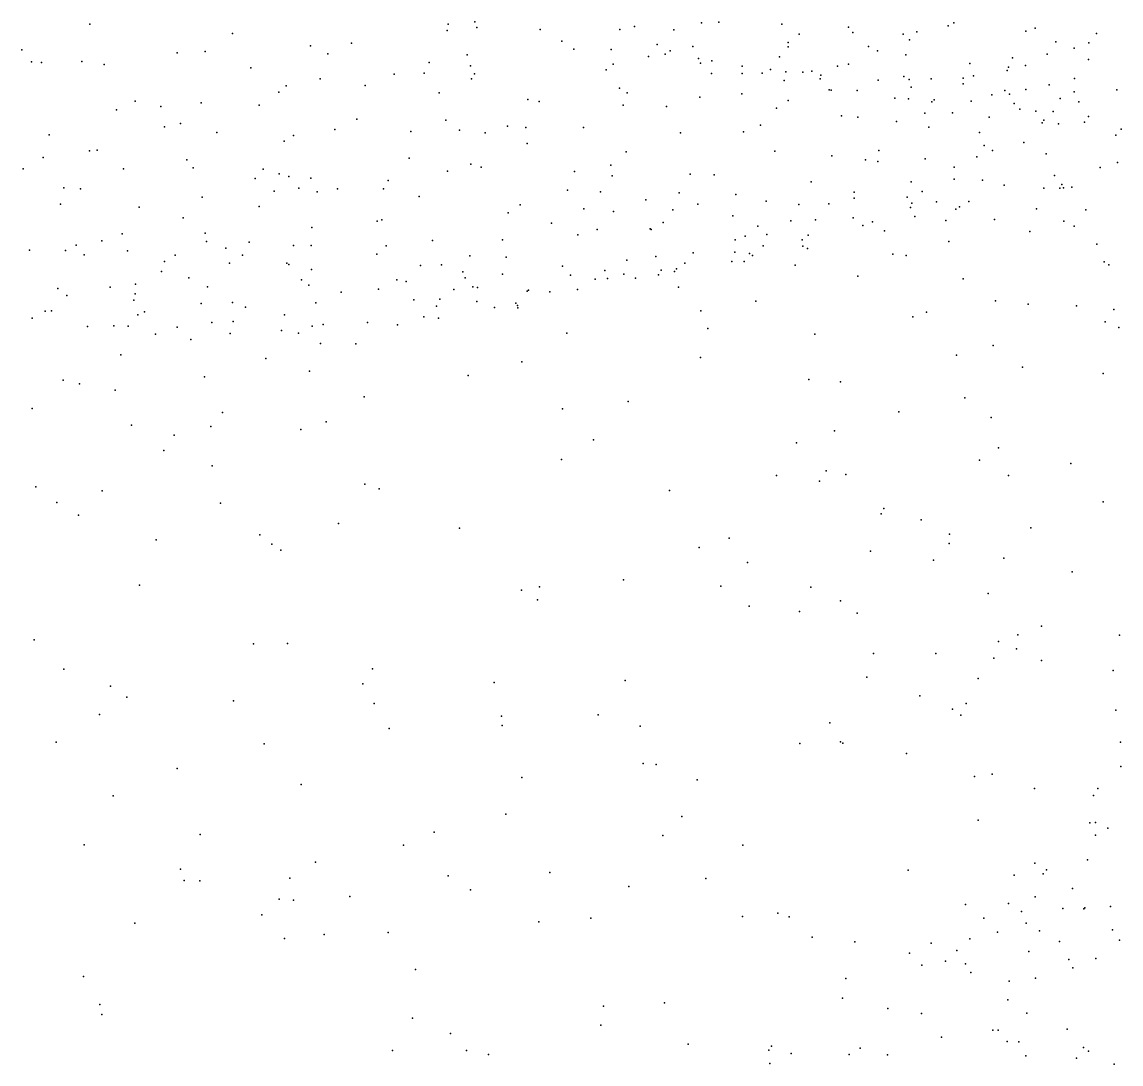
# Model space of a CAD drawing. Header units: metres. Extents: x -25 to 25, y -27.7 to 27.8.
# Drawn here: x -4.741 to -3.329, y -8.032 to -6.693 of the extents above; entities that cross this region are included whole.
import ezdxf

# ---------------------------------------------------------------- set-up
doc = ezdxf.new("R2010")
doc.units = ezdxf.units.M

msp = doc.modelspace()

# ---------------------------------------------------------------- linework, layer by layer
for p in [(-4.6538, -6.696, 19.6457), (-4.1948, -6.7044, -6.6724), (-4.1936, -6.6963, -4.8152), (-4.1594, -6.6934, 6.0963), (-4.1567, -6.7004, 15.9089), (-4.0752, -6.703, 5.791), (-3.9729, -6.7032, -3.5401), (-3.9542, -6.6992, -3.7398), (-3.9035, -6.7034, -3.8487), (-3.868, -6.6943, -3.2186), (-3.8456, -6.6936, -3.9079), (-3.765, -6.6961, -3.0872), (-3.6792, -6.7, -4.9996), (-3.5916, -6.706, -1.5033), (-3.5511, -6.6982, -6.7698), (-3.5437, -6.6943, -2.8264), (-3.4514, -6.7053, -5.2094), (-3.4395, -6.7013, -2.7486), (-4.4707, -6.7081, -6.7051), (-4.0474, -6.7181, -4.8691), (-3.7565, -6.7198, -3.1747), (-3.7425, -6.7089, -4.9703), (-3.6737, -6.707, -2.6556), (-3.6091, -6.7091, -2.9378), (-3.601, -6.7165, -5.0888), (-3.4129, -6.7188, -4.0288), (-3.3704, -6.7203, -2.7587), (-3.3606, -6.7084, -6.7526), (-4.741, -6.729, 16.2064), (-4.5416, -6.733, -4.7634), (-4.5057, -6.7314, 16.204), (-4.3705, -6.7242, -4.8137), (-4.3481, -6.7342, -6.6684), (-4.3175, -6.7208, 6.6841), (-4.0321, -6.7283, -0.2006), (-3.984, -6.7288, -6.6414), (-3.925, -6.7222, -1.2493), (-3.9081, -6.7306, -3.4301), (-3.8792, -6.7248, -3.3573), (-3.7567, -6.7252, 15.512), (-3.6536, -6.7248, -6.7011), (-3.6418, -6.7305, -3.0664), (-3.4241, -6.7347, -2.8333), (-3.3893, -6.7269, -0.244), (-4.7287, -6.7445, -6.6802), (-4.716, -6.7453, -4.7218), (-4.6639, -6.744, -0.2094), (-4.6355, -6.748, -6.6802), (-4.2177, -6.7454, 15.1078), (-4.169, -6.7355, -3.929), (-3.9817, -6.7475, -5.4807), (-3.9361, -6.7376, 15.6942), (-3.9149, -6.7349, -3.6626), (-3.8721, -6.7405, -6.6337), (-3.8694, -6.7462, -3.4882), (-3.8548, -6.7435, -3.7063), (-3.7679, -6.7382, -5.2267), (-3.6794, -6.7476, -3.187), (-3.6056, -6.7356, -3.9085), (-3.5234, -6.7466, -5.2206), (-3.4685, -6.7395, -2.8888), (-3.3709, -6.7416, -5.3706), (-4.4469, -6.7522, -4.8317), (-4.263, -6.7603, -6.6321), (-4.2242, -6.759, -3.6031), (-4.1647, -6.7496, -4.8737), (-4.1597, -6.7601, 19.5985), (-3.9904, -6.7547, 5.6134), (-3.8551, -6.7595, -4.9725), (-3.816, -6.7501, -2.9711), (-3.8158, -6.7596, -3.5383), (-3.7901, -6.759, -3.4249), (-3.7796, -6.7546, -3.7169), (-3.7599, -6.7575, -4.3061), (-3.7379, -6.7578, -6.634), (-3.7263, -6.7566, -3.7688), (-3.7148, -6.7618, -5.0714), (-3.6933, -6.7501, -3.8538), (-3.5184, -6.7627, -3.8689), (-3.4755, -6.7557, -2.9622), (-3.4737, -6.7514, -6.6847), (-3.4516, -6.7495, -5.3094), (-4.4016, -6.7752, -6.6423), (-4.3578, -6.7665, 7.0793), (-4.3, -6.7748, 6.4705), (-4.1635, -6.7665, -1.2062), (-3.762, -6.7687, -3.4941), (-3.7157, -6.7666, -3.3646), (-3.6412, -6.7682, -3.2638), (-3.6079, -6.7636, -3.824), (-3.6012, -6.7674, -6.6348), (-3.5728, -6.7665, -3.1471), (-3.5317, -6.7655, -3.0759), (-3.5317, -6.7727, -2.3128), (-3.4215, -6.774, -3.8742), (-3.3889, -6.766, -2.9315), (-4.4112, -6.7834, 7.3007), (-4.205, -6.7843, -6.5991), (-3.9733, -6.7785, -4.9474), (-3.9634, -6.7845, -6.5705), (-3.8702, -6.79, -6.5676), (-3.8164, -6.7855, -5.0366), (-3.704, -6.7805, -3.6541), (-3.7014, -6.7809, -3.5555), (-3.668, -6.7816, -6.6023), (-3.6197, -6.7912, -3.6192), (-3.5985, -6.7772, -3.7406), (-3.4949, -6.787, -6.5947), (-3.4785, -6.7815, -3.7794), (-3.4725, -6.7862, -5.3755), (-3.4512, -6.78, -1.687), (-3.3892, -6.7832, -5.4643), (-3.3346, -6.7806, -5.5177), (-4.5955, -6.795, -4.8455), (-4.5628, -6.8019, -6.6386), (-4.5106, -6.7971, -1.3085), (-4.4365, -6.8002, -4.8885), (-4.091, -6.7931, -6.5729), (-4.0767, -6.7955, -4.9404), (-3.9687, -6.8003, -4.0599), (-3.9129, -6.802, 15.0044), (-3.7718, -6.8042, -5.0946), (-3.7568, -6.7943, -6.5647), (-3.6022, -6.7923, -3.4724), (-3.5722, -6.7961, -3.5642), (-3.5693, -6.7932, -3.3893), (-3.5216, -6.7951, -3.3219), (-3.4662, -6.7981, -3.2602), (-3.4071, -6.7918, -3.788), (-3.3832, -6.7961, -3.1068), (-4.6195, -6.8064, 7.038), (-4.311, -6.8181, -6.5881), (-3.688, -6.8141, -6.54), (-3.6671, -6.8155, -5.2087), (-3.5813, -6.8105, -6.5375), (-3.5456, -6.8102, -2.6329), (-3.4983, -6.8156, -5.4345), (-3.4593, -6.8054, -3.5422), (-3.4384, -6.808, -3.3718), (-3.4283, -6.8194, -5.5451), (-3.4162, -6.8085, -3.6416), (-3.371, -6.8148, -5.6064), (-4.558, -6.828, -4.9004), (-4.5372, -6.824, 19.5293), (-4.3389, -6.8317, 15.1656), (-4.1967, -6.8195, 4.8266), (-4.179, -6.8325, -4.973), (-4.1174, -6.8273, -3.7618), (-4.0939, -6.8288, -3.3656), (-4.0198, -6.829, -6.5278), (-3.7924, -6.8261, -4.1569), (-3.6174, -6.8214, -5.2803), (-3.576, -6.8287, -2.8415), (-3.4304, -6.823, -2.0307), (-3.4096, -6.8244, -6.4742), (-3.376, -6.822, -3.5646), (-3.3291, -6.831, -3.63), (-4.7062, -6.8385, -4.8854), (-4.4907, -6.8353, -4.9225), (-4.4041, -6.8466, -4.9587), (-4.392, -6.8394, 6.914), (-4.2415, -6.834, -6.5557), (-4.1461, -6.8356, -6.5352), (-3.895, -6.8357, -5.0496), (-3.8139, -6.8344, 15.6067), (-3.5111, -6.8353, -6.4897), (-3.3357, -6.8389, -6.3777), (-4.6542, -6.8587, 15.3448), (-4.6444, -6.8579, 4.4567), (-4.092, -6.8496, 15.8613), (-3.9648, -6.8601, 19.4956), (-3.7738, -6.8594, -3.1255), (-3.6402, -6.8583, -6.4677), (-3.5047, -6.8519, -0.2751), (-3.4943, -6.8584, -5.547), (-3.4541, -6.8483, 19.1692), (-4.7139, -6.8676, -6.5536), (-4.5294, -6.8706, -6.5575), (-4.2434, -6.8683, -5.0103), (-3.7008, -6.8654, -5.2668), (-3.6575, -6.8704, -5.4069), (-3.6416, -6.8724, -5.3477), (-3.5806, -6.8691, 15.2686), (-3.5144, -6.8666, -6.4242), (-3.4251, -6.8628, -6.3788), (-3.3336, -6.874, -5.9438), (-4.7393, -6.8819, -4.9487), (-4.6106, -6.8822, -4.9853), (-4.5211, -6.8807, -4.9927), (-4.431, -6.8826, 6.76), (-4.4108, -6.8886, -5.0319), (-4.1945, -6.885, -5.7525), (-4.1643, -6.8761, 5.9172), (-4.1512, -6.88, -5.0416), (-4.0313, -6.8853, -5.0769), (-3.9844, -6.8772, -3.8957), (-3.8825, -6.8889, -5.1315), (-3.8518, -6.8896, -6.4248), (-3.5436, -6.8798, -5.2295), (-3.3557, -6.8803, -6.2444), (-4.4416, -6.8946, 4.6515), (-4.3983, -6.8919, -6.513), (-4.3699, -6.894, -0.2028), (-4.2704, -6.8969, 6.1566), (-3.9829, -6.8912, -6.4452), (-3.727, -6.8987, -6.3858), (-3.5986, -6.8986, -5.5007), (-3.5436, -6.8951, -5.6287), (-3.507, -6.8965, -6.3154), (-3.4792, -6.903, -5.7554), (-3.4145, -6.8905, -5.8246), (-3.4052, -6.9021, -6.1544), (-4.6871, -6.9065, -1.3406), (-4.6659, -6.9075, -6.5058), (-4.4169, -6.9105, -1.21), (-4.3854, -6.9069, -5.8454), (-4.3616, -6.9116, 6.3802), (-4.3358, -6.9077, -5.0622), (-4.2764, -6.9075, 19.5164), (-4.2308, -6.9176, -6.4546), (-4.0402, -6.9094, 5.4628), (-3.998, -6.9117, 5.3061), (-3.8967, -6.913, -0.3088), (-3.8238, -6.915, -5.2397), (-3.6719, -6.9121, -6.3386), (-3.5845, -6.9111, 15.105), (-3.4282, -6.907, -6.2244), (-3.4077, -6.907, -6.0807), (-3.4029, -6.9066, -2.1786), (-3.3923, -6.9054, -6.0075), (-4.6917, -6.9276, -5.0669), (-4.5903, -6.9312, -6.4821), (-4.5096, -6.9184, 15.2444), (-4.4362, -6.9304, -5.0941), (-4.1009, -6.9283, -0.3074), (-3.9394, -6.9217, -6.366), (-3.8728, -6.9276, -6.3348), (-3.785, -6.9236, -6.3216), (-3.7431, -6.928, -5.3618), (-3.7044, -6.9271, -5.4278), (-3.672, -6.9197, -1.2701), (-3.604, -6.9185, -5.5751), (-3.5997, -6.9315, 19.2245), (-3.5978, -6.9261, -5.6806), (-3.5662, -6.9243, -6.2537), (-3.5368, -6.9307, -5.7924), (-3.5244, -6.9238, -3.0344), (-4.5338, -6.945, -5.1071), (-4.1164, -6.9384, -6.3735), (-4.0193, -6.9335, -6.3584), (-3.9809, -6.9368, -5.7336), (-3.905, -6.9345, -5.2176), (-3.8277, -6.9423, -5.3147), (-3.6734, -6.945, -5.5454), (-3.5938, -6.9433, -6.1441), (-3.5411, -6.934, -5.8807), (-3.4378, -6.9334, -5.0122), (-3.3741, -6.9347, -1.8735), (-4.3686, -6.9573, -6.4218), (-4.2849, -6.9493, -6.4167), (-4.2786, -6.9477, -5.126), (-4.0607, -6.9517, -5.1733), (-4.002, -6.96, -6.2915), (-3.934, -6.9592, -5.2772), (-3.9326, -6.9601, -6.2731), (-3.9175, -6.9508, 15.7221), (-3.7958, -6.9557, -5.4261), (-3.7533, -6.949, -6.2531), (-3.7214, -6.9477, -0.3243), (-3.6609, -6.9547, -5.6613), (-3.6485, -6.9501, -6.188), (-3.554, -6.9484, -5.999), (-3.4916, -6.9469, -4.2574), (-3.4026, -6.9493, -4.4822), (-3.3892, -6.9557, -2.7561), (-4.6384, -6.9745, 19.452), (-4.6121, -6.9653, -5.1416), (-4.5056, -6.9648, 6.6433), (-4.2138, -6.9739, -5.2003), (-4.1235, -6.9732, -5.2119), (-4.0267, -6.9666, -5.2552), (-3.825, -6.9731, -6.1862), (-3.8121, -6.9686, 14.9463), (-3.7839, -6.9662, -5.5111), (-3.7389, -6.973, -5.641), (-3.731, -6.9673, -6.1467), (-3.6329, -6.9617, -5.8335), (-3.4461, -6.9627, 19.0594), (-4.7315, -6.9865, -5.2224), (-4.6853, -6.9871, 7.1548), (-4.6715, -6.9802, 15.9961), (-4.6053, -6.9873, -5.23), (-4.5039, -6.9754, -5.1761), (-4.4791, -6.9838, 6.4733), (-4.4491, -6.976, -6.393), (-4.3922, -6.9804, -5.2038), (-4.3693, -6.9807, -6.3558), (-4.2731, -6.981, -6.3269), (-3.8251, -6.9889, -5.5645), (-3.7889, -6.981, -6.0903), (-3.7377, -6.9815, -6.037), (-3.7319, -6.9845, -5.8347), (-3.5504, -6.9752, -1.3608), (-3.3603, -6.9789, -2.5546), (-4.6612, -6.9923, -6.3375), (-4.5581, -7.0011, -1.2331), (-4.5441, -6.9927, -6.3618), (-4.4745, -7.003, -6.315), (-4.4579, -6.9928, -5.2513), (-4.4007, -7.003, -5.2928), (-4.2851, -6.9916, -5.2554), (-4.1655, -6.9939, -6.2596), (-4.1191, -6.9956, 19.4542), (-3.964, -6.9993, -6.1235), (-3.9268, -6.9947, -5.4147), (-3.8894, -7.003, -6.041), (-3.8786, -6.99, -6.1177), (-3.8291, -7.0009, -5.8816), (-3.8133, -7.0011, -5.7971), (-3.8064, -6.9909, -5.6816), (-3.8024, -6.9934, 19.3257), (-3.6221, -6.9918, -3.2108), (-3.605, -6.9935, 15.4131), (-3.3509, -7.0014, -2.3528), (-4.5617, -7.0139, -6.2892), (-4.3982, -7.0048, -6.2958), (-4.3689, -7.0111, 15.1153), (-4.229, -7.0061, 4.9431), (-4.2019, -7.0053, -5.3203), (-4.1746, -7.0141, -6.1794), (-4.1236, -7.0171, -1.1054), (-4.0466, -7.007, -6.1338), (-3.9922, -7.0124, -5.4867), (-3.9197, -7.0121, -5.5706), (-3.9026, -7.0137, -5.6717), (-3.9001, -7.0105, -5.9708), (-3.7477, -7.0057, 15.598), (-3.3448, -7.0054, -4.8667), (-4.5953, -7.0303, 7.3384), (-4.5266, -7.022, -5.3688), (-4.3819, -7.0247, -5.3892), (-4.2594, -7.0247, -6.1652), (-4.2476, -7.0269, -5.4291), (-4.1717, -7.0221, -5.4158), (-4.0365, -7.0185, -6.0486), (-4.0048, -7.0239, -5.5912), (-3.9887, -7.0229, -5.9075), (-3.9678, -7.0174, -1.1095), (-3.9529, -7.0224, -5.7671), (-3.9234, -7.0182, -5.8353), (-3.6671, -7.02, -5.7002), (-3.532, -7.0235, 15.2264), (-4.695, -7.0358, -6.1627), (-4.6834, -7.0446, -5.5051), (-4.6278, -7.0338, 4.6238), (-4.5954, -7.0425, 6.9731), (-4.5026, -7.0335, -6.2318), (-4.3724, -7.0313, 4.8626), (-4.3311, -7.0406, -6.1527), (-4.2829, -7.0365, 5.9654), (-4.186, -7.0372, 5.6486), (-4.1618, -7.0336, 5.1608), (-4.1557, -7.0343, -5.4938), (-4.0918, -7.039, -5.9907), (-4.0902, -7.0377, -5.5489), (-4.0627, -7.0401, -5.8993), (-4.0275, -7.0368, -5.734), (-3.8977, -7.0339, -3.5416), (-4.5974, -7.0508, -6.1516), (-4.5106, -7.0549, -6.161), (-4.4707, -7.0539, -5.503), (-4.3636, -7.0541, -5.5055), (-4.2374, -7.0501, -5.5258), (-4.2085, -7.0585, -6.0162), (-4.2041, -7.0494, 5.355), (-4.1566, -7.0523, -5.568), (-4.1067, -7.0545, -5.6589), (-4.1044, -7.0577, -5.873), (-3.7982, -7.0521, -3.4059), (-3.4904, -7.0517, -5.5686), (-3.4483, -7.0558, -1.4706), (-3.3863, -7.058, -5.3478), (-4.7112, -7.065, -5.6408), (-4.7032, -7.0642, -6.0367), (-4.592, -7.0695, -6.0765), (-4.5838, -7.0656, -5.5547), (-4.454, -7.0598, 6.2433), (-4.4037, -7.0695, -0.3326), (-4.2247, -7.0719, -5.9273), (-4.1338, -7.06, -5.8776), (-4.104, -7.0606, -5.8114), (-3.8689, -7.0646, -0.3894), (-3.5967, -7.0722, 19.1078), (-3.5791, -7.0659, -0.3079), (-3.3383, -7.0626, -4.3579), (-4.7281, -7.0739, -5.8521), (-4.6568, -7.0845, -6.0533), (-4.623, -7.0837, -5.9237), (-4.6044, -7.0841, -5.9952), (-4.5415, -7.0852, -5.6707), (-4.497, -7.0793, -5.6159), (-4.4698, -7.0782, -6.0554), (-4.368, -7.0842, -6.0089), (-4.3539, -7.0819, -5.6605), (-4.2973, -7.0794, -5.986), (-4.2586, -7.0823, -5.8346), (-4.2057, -7.0739, -5.7434), (-3.8599, -7.0873, -3.6901), (-3.3495, -7.0787, -3.0127), (-3.3321, -7.0858, -2.0394), (-4.5695, -7.0943, -5.8109), (-4.5242, -7.1013, 19.3934), (-4.4734, -7.0934, -5.7565), (-4.4077, -7.0895, -5.9452), (-4.3856, -7.0933, -5.8525), (-4.0411, -7.0929, 15.8424), (-3.7226, -7.0945, -3.8855), (-4.3576, -7.1063, 5.1281), (-4.3122, -7.1069, 19.3939), (-3.4935, -7.109, -3.2226), (-4.6142, -7.1209, 6.3034), (-4.4278, -7.1255, -5.9731), (-4.0987, -7.1298, 14.9397), (-3.8695, -7.1243, 14.8956), (-3.5406, -7.1213, -5.7973), (-4.3718, -7.1421, -1.1171), (-3.4555, -7.1367, 18.8988), (-4.6882, -7.1536, 4.7107), (-4.6673, -7.1581, 6.1495), (-4.5064, -7.1491, 6.1194), (-4.1679, -7.1473, 15.9154), (-3.73, -7.1524, -5.9124), (-3.6896, -7.1558, 15.6151), (-3.352, -7.1451, 18.7289), (-4.6213, -7.1665, 15.919), (-4.3012, -7.1747, 15.0259), (-3.9624, -7.1807, -5.9824), (-3.5298, -7.1763, -3.9817), (-4.728, -7.1899, 19.3212), (-4.4833, -7.195, 5.3947), (-4.0467, -7.1904, -1.099), (-3.6144, -7.1942, -3.3937), (-4.6005, -7.2112, 4.8931), (-4.4982, -7.2128, 5.9726), (-4.3501, -7.2068, 15.9482), (-3.4958, -7.2012, -1.412), (-4.5455, -7.224, -1.1554), (-4.3827, -7.2167, -0.443), (-3.6973, -7.2187, 14.8712), (-4.0067, -7.2299, 19.2448), (-3.7461, -7.234, 19.0911), (-3.4864, -7.2403, -3.3207), (-4.5586, -7.2439, -0.4358), (-4.0479, -7.2552, 15.8603), (-3.5107, -7.2563, 15.4065), (-4.4967, -7.2636, 5.7779), (-3.7081, -7.2699, -1.226), (-3.3936, -7.2606, 18.5743), (-3.7717, -7.2759, -6.0384), (-3.7163, -7.2831, -3.6483), (-3.6825, -7.2748, -0.4224), (-3.4738, -7.2758, 18.7404), (-4.7233, -7.2904, -0.5159), (-4.6382, -7.2955, 15.8357), (-4.3005, -7.2872, -6.0289), (-4.2823, -7.2932, -1.0979), (-3.9091, -7.2952, 19.136), (-4.6961, -7.3107, 4.9866), (-4.4859, -7.3115, -6.076), (-3.3521, -7.3098, 18.2832), (-4.6684, -7.327, 5.1399), (-3.6374, -7.3253, 18.89), (-3.634, -7.3182, 15.6406), (-4.3343, -7.3374, 15.0375), (-3.5857, -7.333, -3.4544), (-4.4354, -7.3523, -1.1188), (-4.1789, -7.3436, 15.9126), (-3.5494, -7.3511, 14.8332), (-3.4449, -7.3433, -3.9725), (-4.5687, -7.3586, 15.1961), (-4.4199, -7.364, -0.5176), (-3.871, -7.3684, 15.7962), (-3.8326, -7.3564, 14.9122), (-3.55, -7.3631, -0.3536), (-4.4083, -7.3717, 15.9163), (-3.6511, -7.3731, -6.0667), (-3.4798, -7.3822, 18.4824), (-3.8091, -7.3877, -1.2114), (-3.5702, -7.3847, -3.8014), (-3.9683, -7.4098, -1.1315), (-3.392, -7.3998, -1.6249), (-4.5901, -7.4167, -0.5458), (-4.0993, -7.423, 19.0888), (-4.0763, -7.4191, -0.5725), (-3.8434, -7.418, -6.1437), (-3.7275, -7.4193, 15.7434), (-4.0786, -7.4355, 14.9827), (-3.6896, -7.4369, -1.2997), (-3.4998, -7.4276, -1.47), (-3.8067, -7.4436, -0.5351), (-3.7423, -7.4504, 18.8388), (-3.6681, -7.4529, -0.459), (-3.4615, -7.4807, -3.3888), (-3.4311, -7.4694, 15.3406), (-3.3311, -7.4809, -4.0622), (-4.7254, -7.4869, 15.4629), (-4.4437, -7.492, -6.1364), (-4.3998, -7.4916, 15.079), (-3.4865, -7.4892, 15.5107), (-3.6472, -7.5044, 18.5788), (-3.5672, -7.5044, 18.3836), (-3.4923, -7.5107, 14.818), (-3.4635, -7.4984, -6.0326), (-4.6872, -7.5246, -0.6184), (-4.2907, -7.5242, -6.1742), (-3.4313, -7.5134, -0.218), (-3.9662, -7.5391, 18.8993), (-3.6558, -7.5351, -6.1468), (-3.5126, -7.5366, -3.7853), (-3.3392, -7.5262, 15.1714), (-4.6272, -7.5465, 19.0362), (-4.303, -7.5434, -0.5727), (-4.1346, -7.5417, 15.8987), (-4.6061, -7.5606, 15.337), (-4.4691, -7.5653, 18.9982), (-3.5874, -7.559, -1.4233), (-4.2884, -7.5686, -1.1374), (-3.5457, -7.5762, 15.6396), (-3.5279, -7.5689, 18.2163), (-3.3358, -7.5773, 18.0894), (-4.6416, -7.5827, 15.6204), (-4.125, -7.5851, -6.2236), (-4.0008, -7.5833, -1.1836), (-3.7032, -7.5935, 18.4343), (-3.5347, -7.5838, -3.5818), (-4.2695, -7.6007, 18.9233), (-4.124, -7.5972, -0.5854), (-3.9468, -7.5977, 15.8562), (-4.6969, -7.6186, -1.28), (-4.4299, -7.6207, -6.2218), (-3.7419, -7.6202, 14.9578), (-3.6894, -7.6179, 18.2696), (-3.6866, -7.6195, 15.7508), (-3.3297, -7.6185, 17.9804), (-3.6049, -7.6328, -0.3932), (-4.5418, -7.6523, -1.2072), (-3.9431, -7.6456, 18.6128), (-3.9263, -7.6471, -0.5667), (-3.3294, -7.6498, 0.3101), (-4.0987, -7.6639, 18.6897), (-3.5172, -7.6625, -6.1258), (-3.4947, -7.6597, 14.8607), (-4.3822, -7.673, 15.1192), (-3.8735, -7.6669, 18.4288), (-3.4403, -7.6778, -3.8269), (-3.3587, -7.6781, 15.3785), (-4.6239, -7.6872, -0.6362), (-3.3646, -7.6868, 0.0659), (-4.1194, -7.7108, -6.3127), (-3.8935, -7.714, -1.2723), (-3.5125, -7.7186, -0.2593), (-3.3691, -7.722, 18.4564), (-3.362, -7.7218, 18.5985), (-4.5121, -7.7368, 15.4299), (-4.2116, -7.7341, 15.8851), (-3.3461, -7.729, 18.0146), (-4.6612, -7.7503, -6.3291), (-4.251, -7.7507, 18.5567), (-3.9176, -7.7381, 18.2694), (-3.8149, -7.7508, 14.9958), (-3.362, -7.7378, 0.5919), (-4.3641, -7.7725, 15.7948), (-3.44, -7.7738, -0.0953), (-3.372, -7.7694, 18.2966), (-4.5375, -7.7816, 18.617), (-4.3968, -7.7929, -6.4399), (-4.1937, -7.7899, 18.3891), (-4.063, -7.786, -1.2258), (-3.8624, -7.7934, -0.5065), (-3.6027, -7.7828, -1.385), (-3.4663, -7.7891, 15.5144), (-3.4293, -7.7874, -3.4743), (-3.4247, -7.7826, 18.5464), (-4.5325, -7.7962, -1.2908), (-4.5124, -7.7967, -0.6108), (-3.9616, -7.8037, 15.8919), (-3.3915, -7.8064, 18.8562), (-4.4104, -7.8199, 15.3423), (-4.392, -7.8213, 18.413), (-4.3199, -7.8167, -0.5805), (-4.1649, -7.808, -0.5759), (-3.4396, -7.8171, 0.9716), (-3.5291, -7.8269, 18.1052), (-3.4736, -7.8255, 18.6629), (-3.4568, -7.8358, 18.9079), (-3.404, -7.8322, 18.2504), (-3.3768, -7.8324, 18.1275), (-3.3754, -7.8314, 1.1898), (-3.3428, -7.8295, 17.9907), (-4.433, -7.84, 15.6699), (-4.0769, -7.8493, 15.0488), (-4.0102, -7.8444, -6.4013), (-3.8155, -7.8424, -6.3269), (-3.77, -7.8382, 15.8096), (-3.7556, -7.8426, -1.3088), (-3.5055, -7.8444, 18.7661), (-4.5959, -7.8507, 18.4428), (-4.2707, -7.8628, 15.1866), (-3.4877, -7.8625, 18.9884), (-3.4511, -7.8508, 18.4283), (-3.4337, -7.8606, 18.3354), (-3.3401, -7.8594, -3.3011), (-4.4036, -7.8707, 18.257), (-4.3528, -7.8655, -1.2782), (-3.726, -7.8688, 18.113), (-3.671, -7.875, -6.2679), (-3.5731, -7.8764, 18.836), (-3.5233, -7.8709, 14.9529), (-3.408, -7.8743, 0.1962), (-3.3309, -7.8728, 19.1371), (-3.601, -7.8895, 18.7448), (-3.5401, -7.8859, -0.1973), (-3.4474, -7.8874, 19.125), (-3.585, -7.9048, 18.992), (-3.5547, -7.8997, 18.4927), (-3.529, -7.9032, 19.0779), (-3.3962, -7.8977, -3.8084), (-3.3616, -7.8962, 15.3976), (-4.6621, -7.9195, -1.4218), (-4.2355, -7.9105, 18.1777), (-3.5219, -7.9141, 18.4102), (-3.3912, -7.9083, 19.1951), (-3.6828, -7.9219, 18.8683), (-3.473, -7.9252, 0.6163), (-3.4389, -7.9217, 18.2216), (-3.6867, -7.9473, 18.9594), (-4.6409, -7.9552, 18.3134), (-3.9941, -7.9573, 18.1152), (-3.9157, -7.9532, -1.2256), (-3.6287, -7.9606, 18.4845), (-3.4746, -7.9493, -1.3694), (-4.6386, -7.9681, -6.5839), (-4.2394, -7.9728, 15.5223), (-3.5856, -7.9669, 19.1538), (-3.4502, -7.9666, 19.2821), (-3.9973, -7.9821, 15.063), (-3.4937, -7.9883, 0.9119), (-3.4871, -7.9882, 0.1184), (-3.3984, -7.9869, 1.093), (-4.1907, -7.9925, 15.3296), (-3.5598, -7.9972, 19.2395), (-3.4755, -8.0028, 15.5033), (-3.4604, -8.0033, 18.1839), (-4.2652, -8.0146, -0.58), (-4.1698, -8.0145, 15.7087), (-3.8851, -8.0065, -6.5433), (-3.7816, -8.0138, 18.9067), (-3.7783, -8.0089, 18.7241), (-3.753, -8.0182, 19.001), (-3.6785, -8.0195, 18.1078), (-3.6643, -8.0115, 19.1558), (-3.3774, -8.0104, 19.4221), (-3.3708, -8.0155, 18.1294), (-4.1418, -8.0196, 18.1172), (-3.7804, -8.0312, 18.6263), (-3.6292, -8.0198, 15.6669), (-3.4514, -8.0212, -6.251), (-3.3863, -8.0241, 15.0105), (-3.338, -8.0318, -3.406)]:
    msp.add_point(p)

doc.saveas('drawing.dxf')
